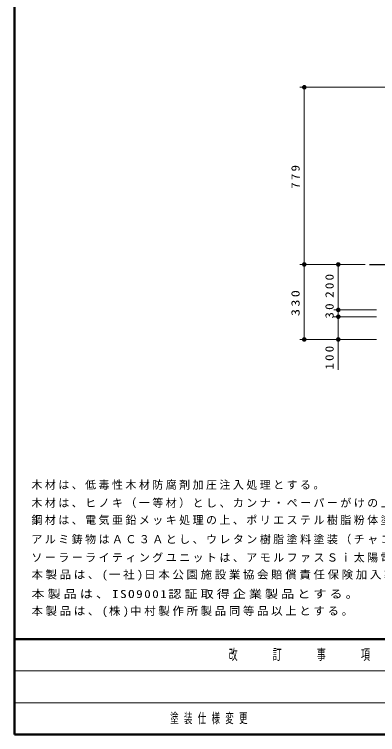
# Model space of a CAD drawing. Units: millimetres on the paper, scale 1:20. Extents: x -365 to 0, y 0 to 257.
# Drawn here: x -365 to -285.2, y 0 to 158.4 of the extents above; entities that cross this region are included whole.
import ezdxf

# ---------------------------------------------------------------- set-up
doc = ezdxf.new("R2010")
doc.units = ezdxf.units.MM
doc.layers.add('1_20', color=7, linetype='Continuous', lineweight=25)
doc.layers.add('NAKAMURA図枠', color=7, linetype='Continuous', lineweight=13)
doc.layers.add('CLASS1', color=7, linetype='Continuous')
doc.layers.add('図デ_タ_99_', color=7, linetype='Continuous')
doc.styles.add('ＭＳ ゴシック', font='')
doc.styles.get('ＭＳ ゴシック').set_extended_font_data('MS Gothic')

# ---------------------------------------------------------------- blocks, each defined once
blk = doc.blocks.new('filled_dot')
at = {"color": 0, "linetype": 'Continuous', "lineweight": -2, "const_width": 1.25}
blk.add_lwpolyline([(-0.625, 0, 1), (0.625, 0, 1)], format="xyb", close=True, dxfattribs=at)

msp = doc.modelspace()

# ---------------------------------------------------------------- linework, layer by layer
at = {"layer": '1_20', "lineweight": 13}
for p, q in [((-276.657, 142.389), (-302.271, 142.389)), ((-301.271, 103.415), (-301.271, 142.389)), ((-287.907, 103.415), (-302.271, 103.415)), ((-287.907, 103.415), (-302.271, 103.415)), ((-301.271, 86.915), (-301.271, 103.415)), ((-293.794, 93.415), (-293.794, 103.415)), ((-285.407, 93.415), (-294.794, 93.415)), ((-285.407, 91.915), (-294.794, 91.915)), ((-293.794, 91.915), (-293.794, 93.415)), ((-293.794, 80.217), (-293.794, 91.915)), ((-285.407, 86.915), (-302.271, 86.915))]:
    msp.add_line(p, q, dxfattribs=at)
at = {"layer": '1_20'}
msp.add_line((-286.907, 103.415), (-281.907, 103.415), dxfattribs=at)
at = {"layer": 'NAKAMURA図枠', "lineweight": 50}
for p, q in [((-365, 257), (-365, 0)), ((-365, 21), (0, 21)), ((-365, 0), (0, 0))]:
    msp.add_line(p, q, dxfattribs=at)
at = {"layer": 'NAKAMURA図枠'}
for p, q in [((-365, 14), (-238.5, 14)), ((-365, 7), (-238.5, 7))]:
    msp.add_line(p, q, dxfattribs=at)

# ---------------------------------------------------------------- block references
at = {"layer": '1_20', "lineweight": 13, "xscale": 0.4, "yscale": 0.4}
for p, rotation in [((-301.271, 142.389), 270), ((-301.271, 103.415), 90), ((-301.271, 103.415), 270), ((-293.794, 103.415), 270), ((-293.794, 93.415), 270), ((-293.794, 93.415), 90), ((-293.794, 91.915), 270), ((-293.794, 91.915), 90), ((-301.271, 86.915), 90), ((-293.794, 86.915), 90)]:
    msp.add_blockref('filled_dot', p, dxfattribs=dict(at, rotation=rotation))

# ---------------------------------------------------------------- texts
at = {"layer": '1_20', "char_height": 1.833, "attachment_point": 8, "rotation": 90, "style": 'ＭＳ ゴシック'}
for s, insert in [('\\T1.33;\\W1.15;779', (-302.271, 122.902)), ('\\T1.33;\\W1.15;200', (-294.794, 98.936)), ('\\T1.33;\\W1.25;330', (-302.271, 95.165)), ('\\T1.34;\\W1.15;30', (-294.794, 93.415)), ('\\T1.33;\\W1.15;100', (-294.794, 83.133))]:
    msp.add_mtext(s, dxfattribs=dict(at, insert=insert))
at = {"layer": 'CLASS1', "char_height": 1.76, "attachment_point": 7, "style": 'ＭＳ ゴシック'}
for s, insert in [('\\T1.23;木材は、低毒性木材防腐剤加圧注入処理とする。', (-361.257, 53.841)), ('\\T1.23;木材は、ヒノキ（一等材）とし、カンナ・ペーパーがけの上、木材保護着色塗料（メイプル）塗装仕上げとする。', (-361.257, 49.841)), ('\\T1.23;鋼材は、電気亜鉛メッキ処理の上、ポリエステル樹脂粉体塗装(チャコールグレー）仕上げとする。', (-361.257, 45.841)), ('\\T1.23;アルミ鋳物はＡＣ３Ａとし、ウレタン樹脂塗料塗装（チャコールグレー）仕上げとする。', (-361.257, 41.841)), ('\\T1.23;ソーラーライティングユニットは、アモルファスＳｉ太陽電池と電気二重層コンデンサー蓄電及び、ＬＥＤ発光装置のユニットとする。', (-361.257, 37.841)), ('\\T1.23;\\W1.05;本製品は、(一社)日本公園施設業協会賠償責任保険加入製品とする。', (-361.257, 33.841)), ('\\T1.23;\\W1.2;本製品は、ISO9001認証取得企業製品とする。', (-361.257, 29.841)), ('\\T1.23;\\W1.05;本製品は、(株)中村製作所製品同等品以上とする。', (-361.257, 25.841))]:
    msp.add_mtext(s, dxfattribs=dict(at, insert=insert))
at = {"layer": 'NAKAMURA図枠', "color": 4, "insert": (-301.75, 17.5), "char_height": 2.346, "attachment_point": 5, "style": 'ＭＳ ゴシック'}
msp.add_mtext('\\T1.64;\\W0.6;改\u3000\u3000訂\u3000\u3000事\u3000\u3000項', dxfattribs=at)
at = {"layer": '図デ_タ_99_', "insert": (-330.75, 3.5), "char_height": 2.199, "attachment_point": 4, "style": 'ＭＳ ゴシック'}
msp.add_mtext('\\T1.64;\\W0.6;塗装仕様変更', dxfattribs=at)

doc.saveas('drawing.dxf')
